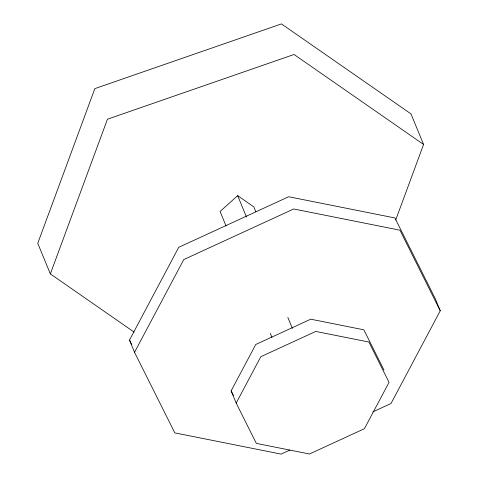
<?xml version="1.0" encoding="UTF-8"?>
<svg xmlns="http://www.w3.org/2000/svg" width="478" height="478" viewBox="0 0 478 478"><rect width="100%" height="100%" fill="white"/><g stroke="black" fill="none" stroke-linecap="round" stroke-linejoin="round"><path stroke-width="0.72" d="M134.055 332.055L50.357 273.906L107.448 119.207L294.054 54.486L423.574 144.47L395.67 220.065M289.835 450.067L281.07 454.1L174.834 432.883L134.533 352.298L129.49 340.061L178.736 247.317L288.676 196.739L394.912 217.956L435.207 298.541L440.25 310.778L391.004 403.522L372.798 411.899M134.533 352.298L183.779 259.554L293.719 208.976L399.955 230.193L440.25 310.778M236.18 403.091L260.803 356.719L315.773 331.433L368.891 342.039L389.038 382.334L364.415 428.706L309.445 453.992L256.327 443.387L236.18 403.091L231.137 390.861L255.76 344.489L310.73 319.196L363.848 329.808L383.995 370.097M255.838 211.706L253.854 206.89L237.662 195.645L220.077 211.479L226.028 225.927M231.137 390.861L233.449 395.479M129.49 340.061L131.826 344.728M423.574 144.47L410.966 113.883L281.446 23.9L94.841 88.621L37.75 243.32L50.357 273.906M237.662 195.645L246.451 216.97M287.852 317.404L292.387 328.416M270.261 333.244L271.964 337.366"/></g></svg>
